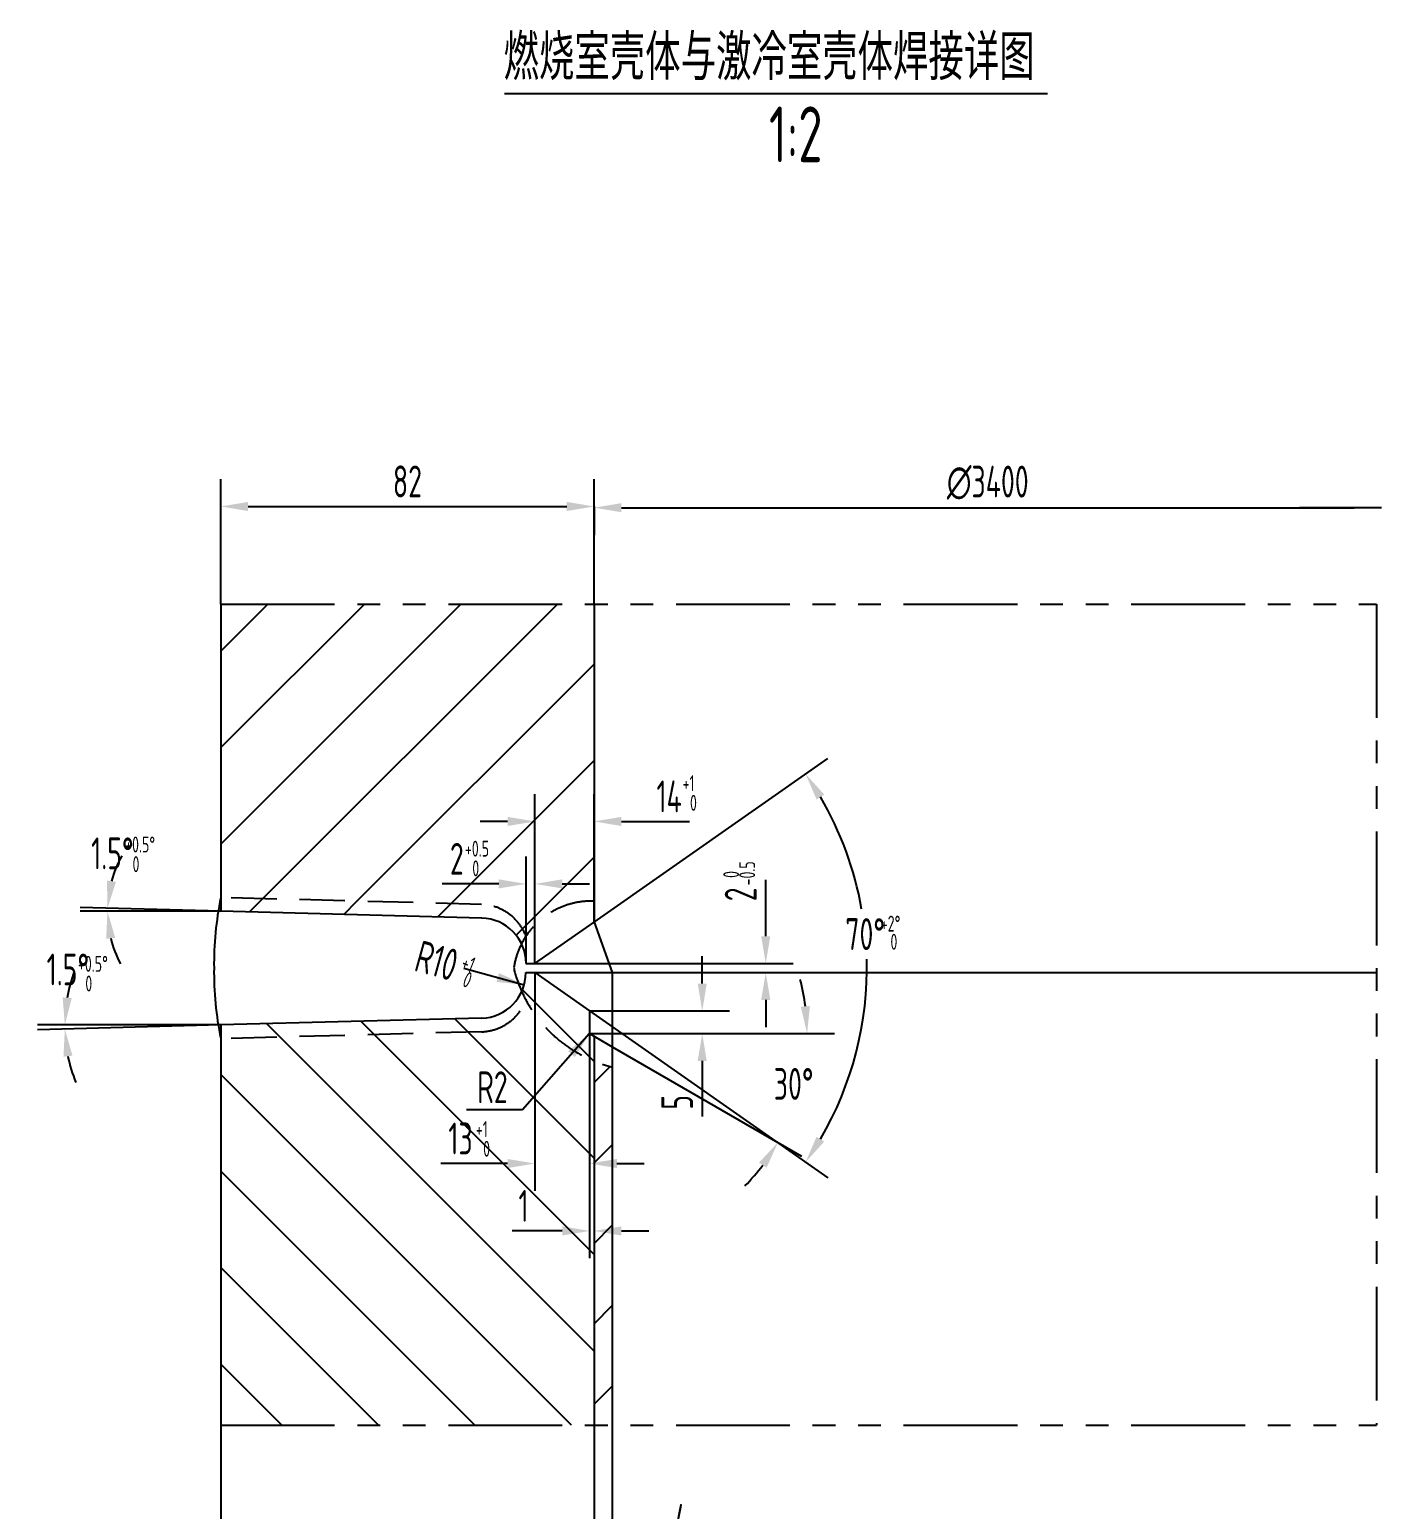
# Model space of a CAD drawing. Extents: x -2 to 23782, y -2 to 16822.
# Drawn here: x 9273 to 12242, y 5686 to 8937 of the extents above; entities that cross this region are included whole.
import ezdxf

# ---------------------------------------------------------------- set-up
doc = ezdxf.new("R2010")
doc.units = 0
doc.header["$LTSCALE"] = 200
doc.header["$MEASUREMENT"] = 0
doc.linetypes.add('F', pattern=[0.75, 0.5, -0.25])
doc.linetypes.add('K', pattern=[2.5, 1.25, -0.25, 0.25, -0.25, 0.25, -0.25])
doc.layers.get('0').update_dxf_attribs({"linetype": 'CONTINUOUS'})
doc.layers.get('DEFPOINTS').update_dxf_attribs({"linetype": 'CONTINUOUS'})
for name, color, linetype in [('01', 7, 'CONTINUOUS'), ('04', 2, 'F'), ('07', 6, 'K'), ('08', 1, 'CONTINUOUS'), ('11', 3, 'CONTINUOUS')]:
    doc.layers.add(name, color=color, linetype=linetype)
doc.styles.get("Standard").update_dxf_attribs({"font": 'isocp.shx', "width": 0.707, "bigfont": 'intecad.shx'})
doc.dimstyles.new('INTE', dxfattribs={"dimscale": 20, "dimtxt": 3.5, "dimasz": 3, "dimexe": 3, "dimexo": 0, "dimgap": 1, "dimtad": 1, "dimdec": 3, "dimdsep": 46, "dimtxsty": 'Standard', "dimcen": 0, "dimclrd": 1, "dimclre": 1, "dimclrt": 3, "dimaunit": 1, "dimadec": 0, "dimazin": 0, "dimtfac": 1, "dimtdec": 4, "dimtofl": 0, "dimtmove": 0, "dimatfit": 0, "dimfxl": 0, "dimtzin": 0, "dimarcsym": 0})
doc.dimstyles.new('INTE$2', dxfattribs={"dimscale": 20, "dimtxt": 3.5, "dimasz": 3, "dimexe": 3, "dimexo": 0, "dimgap": 1, "dimtad": 1, "dimtih": 1, "dimtoh": 1, "dimdec": 3, "dimdsep": 46, "dimtxsty": 'Standard', "dimcen": 0, "dimclrd": 1, "dimclre": 1, "dimclrt": 3, "dimaunit": 1, "dimadec": 3, "dimazin": 0, "dimtfac": 1, "dimtdec": 4, "dimtofl": 0, "dimtmove": 0, "dimatfit": 0, "dimfxl": 0, "dimtzin": 0, "dimarcsym": 0})
doc.dimstyles.new('INTE_LIN_LIN3', dxfattribs={"dimscale": 20, "dimtxt": 3.5, "dimasz": 3, "dimexe": 3, "dimexo": 0, "dimgap": 1, "dimtad": 1, "dimtih": 1, "dimdec": 3, "dimdsep": 46, "dimtxsty": 'Standard', "dimblk2": 'INTE_DIM_BLK', "dimsah": 1, "dimcen": 0, "dimse2": 1, "dimclrd": 1, "dimclre": 1, "dimclrt": 3, "dimadec": 0, "dimazin": 0, "dimtfac": 1, "dimtdec": 4, "dimtofl": 0, "dimtmove": 0, "dimatfit": 0, "dimfxl": 0, "dimtzin": 0, "dimarcsym": 0})

# ---------------------------------------------------------------- blocks, each defined once
blk = doc.blocks.new('*D321')
at = {"color": 1, "linetype": 'ByBlock'}
for p, q in [((10593.6, 6731.1), (11040.8, 6731.1)), ((10552.9, 6702.2), (10968.7, 6462.1))]:
    blk.add_line(p, q, dxfattribs=at)
for start, end in [(7.1987, 14.3975), (315.6025, 322.8013)]:
    blk.add_arc((10502.9, 6731.1), 477.9, start, end, dxfattribs=at)
for points in [[(10987, 6791.6), (10967.1, 6790.3), (10980.8, 6731.1)], [(10875.2, 6447.7), (10891.9, 6436.6), (10916.8, 6492.1)]]:
    blk.add_solid(points, dxfattribs=at)
at = {"layer": 'DEFPOINTS', "color": 0, "linetype": 'ByBlock'}
for p in [(10502.9, 6731.1), (10502.9, 6731.1), (10593.6, 6731.1), (10552.9, 6702.2), (10973.5, 6648.1)]:
    blk.add_point(p, dxfattribs=at)
at = {"color": 3, "linetype": 'ByBlock', "insert": (10951.3, 6620.7), "char_height": 70, "attachment_point": 5}
blk.add_mtext('30°', dxfattribs=at)
blk = doc.blocks.new('*D322')
at = {"color": 1, "linetype": 'ByBlock'}
for p, q in [((10750.5, 6841.1), (10750.5, 6901.1)), ((10593.6, 6781.1), (10810.5, 6781.1)), ((10593.6, 6731.1), (10810.5, 6731.1)), ((10750.5, 6671.1), (10750.5, 6549.2))]:
    blk.add_line(p, q, dxfattribs=at)
for points in [[(10740.5, 6841.1), (10760.5, 6841.1), (10750.5, 6781.1)], [(10740.5, 6671.1), (10760.5, 6671.1), (10750.5, 6731.1)]]:
    blk.add_solid(points, dxfattribs=at)
at = {"layer": 'DEFPOINTS', "color": 0, "linetype": 'ByBlock'}
for p in [(10593.6, 6781.1), (10593.6, 6731.1), (10750.5, 6731.1)]:
    blk.add_point(p, dxfattribs=at)
at = {"color": 3, "linetype": 'ByBlock', "insert": (10695.5, 6580.2), "char_height": 70, "attachment_point": 5, "rotation": 90}
blk.add_mtext('5', dxfattribs=at)
blk = doc.blocks.new('*D323')
at = {"color": 1, "linetype": 'ByBlock'}
for p, q in [((10502.9, 6731.1), (10502.9, 6237.6)), ((10512.9, 6725.3), (10512.9, 6237.6)), ((10442.9, 6297.6), (10333, 6297.6)), ((10572.9, 6297.6), (10632.9, 6297.6))]:
    blk.add_line(p, q, dxfattribs=at)
for points in [[(10442.9, 6307.6), (10442.9, 6287.6), (10502.9, 6297.6)], [(10572.9, 6307.6), (10572.9, 6287.6), (10512.9, 6297.6)]]:
    blk.add_solid(points, dxfattribs=at)
at = {"layer": 'DEFPOINTS', "color": 0, "linetype": 'ByBlock'}
for p in [(10502.9, 6731.1), (10512.9, 6725.3), (10502.9, 6297.6)]:
    blk.add_point(p, dxfattribs=at)
at = {"color": 3, "linetype": 'ByBlock', "insert": (10358, 6352.6), "char_height": 70, "attachment_point": 5}
blk.add_mtext('1', dxfattribs=at)
blk = doc.blocks.new('*D324')
at = {"color": 1, "linetype": 'ByBlock'}
for p, q in [((10890, 6945.1), (10890, 7069.1)), ((10382.9, 6885.1), (10950, 6885.1)), ((10382.9, 6865.1), (10950, 6865.1)), ((10890, 6805.1), (10890, 6745.1))]:
    blk.add_line(p, q, dxfattribs=at)
for points in [[(10880, 6945.1), (10900, 6945.1), (10890, 6885.1)], [(10880, 6805.1), (10900, 6805.1), (10890, 6865.1)]]:
    blk.add_solid(points, dxfattribs=at)
at = {"layer": 'DEFPOINTS', "color": 0, "linetype": 'ByBlock'}
for p in [(10382.9, 6885.1), (10382.9, 6865.1), (10890, 6885.1)]:
    blk.add_point(p, dxfattribs=at)
at = {"color": 3, "linetype": 'ByBlock', "insert": (10835, 7037.1), "char_height": 70, "attachment_point": 5, "rotation": 90}
blk.add_mtext('2', dxfattribs=at)
blk = doc.blocks.new('*D325')
at = {"color": 1, "linetype": 'ByBlock'}
for p, q in [((10382.9, 6865.1), (10382.9, 6385.7)), ((10502.9, 6731.1), (10502.9, 6385.7)), ((10322.9, 6445.7), (10176.3, 6445.7)), ((10562.9, 6445.7), (10622.9, 6445.7))]:
    blk.add_line(p, q, dxfattribs=at)
for points in [[(10322.9, 6455.7), (10322.9, 6435.7), (10382.9, 6445.7)], [(10562.9, 6455.7), (10562.9, 6435.7), (10502.9, 6445.7)]]:
    blk.add_solid(points, dxfattribs=at)
at = {"layer": 'DEFPOINTS', "color": 0, "linetype": 'ByBlock'}
for p in [(10382.9, 6865.1), (10502.9, 6731.1), (10382.9, 6445.7)]:
    blk.add_point(p, dxfattribs=at)
at = {"color": 3, "linetype": 'ByBlock', "insert": (10219.6, 6500.7), "char_height": 70, "attachment_point": 5}
blk.add_mtext('13', dxfattribs=at)
blk = doc.blocks.new('*D327')
at = {"color": 1, "linetype": 'ByBlock'}
for p, q in [((10382.9, 6885.1), (10382.9, 7257.3)), ((10512.9, 6976.1), (10512.9, 7257.3)), ((10322.9, 7197.3), (10262.9, 7197.3)), ((10572.9, 7197.3), (10722.4, 7197.3))]:
    blk.add_line(p, q, dxfattribs=at)
for points in [[(10322.9, 7207.3), (10322.9, 7187.3), (10382.9, 7197.3)], [(10572.9, 7207.3), (10572.9, 7187.3), (10512.9, 7197.3)]]:
    blk.add_solid(points, dxfattribs=at)
at = {"layer": 'DEFPOINTS', "color": 0, "linetype": 'ByBlock'}
for p in [(10512.9, 7197.3), (10512.9, 6976.1), (10382.9, 6885.1)]:
    blk.add_point(p, dxfattribs=at)
at = {"color": 3, "linetype": 'ByBlock', "insert": (10677.7, 7252.3), "char_height": 70, "attachment_point": 5}
blk.add_mtext('14', dxfattribs=at)
blk = doc.blocks.new('*D328')
at = {"color": 1, "linetype": 'ByBlock'}
for p, q in [((10512.9, 6976.1), (11026.7, 7335.9)), ((10502.9, 6781.1), (11026.7, 6414.3))]:
    blk.add_line(p, q, dxfattribs=at)
for start, end in [(10.0504, 30.3743), (329.6257, 1.5208)]:
    blk.add_arc((10368.7, 6875.1), 743.4, start, end, dxfattribs=at)
for points in [[(11001.6, 7245.6), (11018.4, 7256.4), (10977.6, 7301.5)], [(11018.4, 6493.8), (11001.6, 6504.6), (10977.6, 6448.7)]]:
    blk.add_solid(points, dxfattribs=at)
at = {"layer": 'DEFPOINTS', "color": 0, "linetype": 'ByBlock'}
for p in [(10512.9, 6976.1), (10382.9, 6885.1), (10382.9, 6865.1), (10502.9, 6781.1), (11096.7, 6724.8)]:
    blk.add_point(p, dxfattribs=at)
at = {"color": 3, "linetype": 'ByBlock', "insert": (11108.3, 6949.8), "char_height": 70, "attachment_point": 5}
blk.add_mtext('70°', dxfattribs=at)
blk = doc.blocks.new('*D329')
at = {"color": 1, "linetype": 'ByBlock'}
for p, q in [((10363.5, 6885.1), (10363.5, 7120.1)), ((10382.9, 6885.1), (10382.9, 7120.1)), ((10303.5, 7060.1), (10179.4, 7060.1)), ((10442.9, 7060.1), (10502.9, 7060.1))]:
    blk.add_line(p, q, dxfattribs=at)
for points in [[(10303.5, 7070.1), (10303.5, 7050.1), (10363.5, 7060.1)], [(10442.9, 7070.1), (10442.9, 7050.1), (10382.9, 7060.1)]]:
    blk.add_solid(points, dxfattribs=at)
at = {"layer": 'DEFPOINTS', "color": 0, "linetype": 'ByBlock'}
for p in [(10363.5, 7060.1), (10363.5, 6885.1), (10382.9, 6885.1)]:
    blk.add_point(p, dxfattribs=at)
at = {"color": 3, "linetype": 'ByBlock', "insert": (10211.4, 7115.1), "char_height": 70, "attachment_point": 5}
blk.add_mtext('2', dxfattribs=at)
blk = doc.blocks.new('*D330')
at = {"color": 1, "linetype": 'ByBlock'}
for p, q in [((9536.7, 7000.1), (9383.9, 7000.1)), ((9692.9, 7000.1), (9384, 7008.2))]:
    blk.add_line(p, q, dxfattribs=at)
for start, end in [(150.8265, 164.6633), (193.8367, 207.6735)]:
    blk.add_arc((9692.9, 7000.1), 249.1, start, end, dxfattribs=at)
for points in [[(9462.6, 7064.5), (9442.9, 7067.4), (9444, 7006.6)], [(9441.2, 6939.3), (9461, 6941.7), (9443.9, 7000.1)]]:
    blk.add_solid(points, dxfattribs=at)
at = {"layer": 'DEFPOINTS', "color": 0, "linetype": 'ByBlock'}
for p in [(9443.9, 7002.2), (9536.7, 7000.1), (9692.9, 7000.1), (9692.9, 7000.1), (10265.6, 6985.1)]:
    blk.add_point(p, dxfattribs=at)
at = {"color": 3, "linetype": 'ByBlock', "insert": (9454.6, 7127.2), "char_height": 70, "attachment_point": 5}
blk.add_mtext('1.5°', dxfattribs=at)
blk = doc.blocks.new('*D331')
at = {"color": 1, "linetype": 'ByBlock'}
for p, q in [((9503.4, 6750.1), (9290.3, 6750.1)), ((9692.9, 6750.1), (9290.4, 6739.6))]:
    blk.add_line(p, q, dxfattribs=at)
for start, end in [(159.9102, 169.9551), (191.5449, 201.5898)]:
    blk.add_arc((9692.9, 6750.1), 342.7, start, end, dxfattribs=at)
for points in [[(9365.5, 6809), (9345.6, 6810.8), (9350.3, 6750.1)], [(9347.3, 6680.4), (9367.1, 6682.7), (9350.4, 6741.2)]]:
    blk.add_solid(points, dxfattribs=at)
at = {"layer": 'DEFPOINTS', "color": 0, "linetype": 'ByBlock'}
for p in [(10265.6, 6765.1), (9350.3, 6744.2), (9503.4, 6750.1), (9692.9, 6750.1), (9692.9, 6750.1)]:
    blk.add_point(p, dxfattribs=at)
at = {"color": 3, "linetype": 'ByBlock', "insert": (9356.9, 6872.1), "char_height": 70, "attachment_point": 5}
blk.add_mtext('1.5°', dxfattribs=at)
blk = doc.blocks.new('*D332')
at = {"color": 1, "linetype": 'ByBlock'}
for p, q in [((10512.9, 5871), (10512.9, 5547.9)), ((10552.9, 5871), (10552.9, 5547.9)), ((10452.9, 5607.9), (10392.9, 5607.9)), ((10612.9, 5607.9), (10737.7, 5607.9))]:
    blk.add_line(p, q, dxfattribs=at)
for points in [[(10452.9, 5617.9), (10452.9, 5597.9), (10512.9, 5607.9)], [(10612.9, 5617.9), (10612.9, 5597.9), (10552.9, 5607.9)]]:
    blk.add_solid(points, dxfattribs=at)
at = {"layer": 'DEFPOINTS', "color": 0, "linetype": 'ByBlock'}
for p in [(10512.9, 5871), (10552.9, 5871), (10552.9, 5607.9)]:
    blk.add_point(p, dxfattribs=at)
at = {"color": 3, "linetype": 'ByBlock', "insert": (10705.3, 5662.9), "char_height": 70, "attachment_point": 5}
blk.add_mtext('4', dxfattribs=at)
blk = doc.blocks.new('*D333')
at = {"color": 1, "linetype": 'ByBlock'}
for p, q in [((9692.9, 5871), (9692.9, 5305.7)), ((10552.9, 5871), (10552.9, 5305.7)), ((10492.9, 5365.7), (9752.9, 5365.7))]:
    blk.add_line(p, q, dxfattribs=at)
for points in [[(9752.9, 5375.7), (9752.9, 5355.7), (9692.9, 5365.7)], [(10492.9, 5375.7), (10492.9, 5355.7), (10552.9, 5365.7)]]:
    blk.add_solid(points, dxfattribs=at)
at = {"layer": 'DEFPOINTS', "color": 0, "linetype": 'ByBlock'}
for p in [(9692.9, 5871), (10552.9, 5871), (9692.9, 5365.7)]:
    blk.add_point(p, dxfattribs=at)
at = {"color": 3, "linetype": 'ByBlock', "insert": (10122.9, 5420.7), "char_height": 70, "attachment_point": 5}
blk.add_mtext('82+4', dxfattribs=at)
blk = doc.blocks.new('*D334')
at = {"color": 1, "linetype": 'ByBlock'}
for p, q in [((9692.9, 7675), (9692.9, 7949.3)), ((10512.9, 7675), (10512.9, 7949.3)), ((9752.9, 7889.3), (10452.9, 7889.3))]:
    blk.add_line(p, q, dxfattribs=at)
for points in [[(9752.9, 7899.3), (9752.9, 7879.3), (9692.9, 7889.3)], [(10452.9, 7899.3), (10452.9, 7879.3), (10512.9, 7889.3)]]:
    blk.add_solid(points, dxfattribs=at)
at = {"layer": 'DEFPOINTS', "color": 0, "linetype": 'ByBlock'}
for p in [(10512.9, 7889.3), (9692.9, 7675), (10512.9, 7675)]:
    blk.add_point(p, dxfattribs=at)
at = {"color": 3, "linetype": 'ByBlock', "insert": (10102.9, 7944.3), "char_height": 70, "attachment_point": 5}
blk.add_mtext('82', dxfattribs=at)
blk = doc.blocks.new('INTE_DIM_BLK')
at = {"layer": '08'}
blk.add_line((0, 0), (-3, 0), dxfattribs=at)
blk = doc.blocks.new('*D361')
at = {"color": 1, "linetype": 'ByBlock'}
for p, q in [((10512.9, 7889.3), (10512.9, 7826.6)), ((10572.9, 7886.6), (12182.4, 7886.6))]:
    blk.add_line(p, q, dxfattribs=at)
blk.add_solid([(10572.9, 7896.6), (10572.9, 7876.6), (10512.9, 7886.6)], dxfattribs=at)
at = {"layer": 'DEFPOINTS', "color": 0, "linetype": 'ByBlock'}
for p in [(10512.9, 7889.3), (12242.4, 7886.6), (12242.4, 7867.2)]:
    blk.add_point(p, dxfattribs=at)
at = {"color": 1, "linetype": 'ByBlock', "xscale": 60, "yscale": 60, "zscale": 60}
blk.add_blockref('INTE_DIM_BLK', (12242.4, 7886.6), dxfattribs=at)
at = {"color": 3, "linetype": 'ByBlock', "insert": (11377.7, 7941.6), "char_height": 70, "attachment_point": 5}
blk.add_mtext('∅3400', dxfattribs=at)
blk = doc.blocks.new('*D369')
at = {"color": 1, "linetype": 'ByBlock'}
blk.add_line((10227, 6875), (10359.3, 6838.5), dxfattribs=at)
blk.add_solid([(10304.2, 6864.1), (10298.8, 6844.8), (10359.3, 6838.5)], dxfattribs=at)
at = {"layer": 'DEFPOINTS', "color": 0, "linetype": 'ByBlock'}
for p in [(10262.9, 6865.1), (10359.3, 6838.5)]:
    blk.add_point(p, dxfattribs=at)
at = {"color": 3, "linetype": 'ByBlock', "insert": (10167.1, 6891.5), "char_height": 70, "attachment_point": 5, "rotation": 344.5934}
blk.add_mtext('R10', dxfattribs=at)

msp = doc.modelspace()

# ---------------------------------------------------------------- hatches: boundary and pattern name
at = {"layer": '08'}
h = msp.add_hatch(dxfattribs=at)
h.set_pattern_fill('ANSI31', color=256, scale=1200, style=0)
h.paths.add_polyline_path([(9692.9377, 7674.9862), (9692.9377, 7030.064), (10263.7231, 7015.1174, -0.305315909), (10363.4611, 6945.346, -0.259915308), (10512.9377, 7022.1423), (10512.9377, 7674.9862)])
h.paths.add_polyline_path([(9692.9377, 7030.064), (9692.9377, 7000.064), (10266.0788, 6985.0557, -0.281018338), (10353.5577, 6928.479, -0.028360198), (10363.4611, 6945.346, 0.300724146), (10265.5554, 7015.0694)])
h.paths.add_polyline_path([(10353.5577, 6928.479, -0.112639865), (10363.4611, 6885.1037), (10382.9377, 6885.1037), (10512.9377, 6976.1307), (10512.9377, 7022.1423, 0.290416236)])
h.paths.add_polyline_path([(10181.936, 7167.5809), (10240.9611, 7167.5809), (10240.9611, 7062.5672), (10181.936, 7062.5672)], flags=24)
h.paths.add_polyline_path([(10224.6759, 7112.0367), (10294.1471, 7112.0367), (10294.1471, 7161.482), (10224.6759, 7161.482)], flags=24)
h.paths.add_polyline_path([(10241.1353, 7070.567), (10266.8361, 7070.567), (10266.8361, 7117.8583), (10241.1353, 7117.8583)], flags=24)
h = msp.add_hatch(dxfattribs=at)
h.set_pattern_fill('ANSI31', color=256, scale=1200, angle=90, style=0)
h.paths.add_polyline_path([(10512.9377, 6670.8134, -0.174371032), (10363.4468, 6804.8244, -0.305216405), (10263.7231, 6735.09), (9692.9377, 6720.1435), (9692.9377, 5870.9614), (10512.9377, 5870.9614)])
h.paths.add_polyline_path([(10265.5554, 6735.138, 0.300624896), (10363.4468, 6804.8244, -0.017908454), (10354.0393, 6823.8666, -0.287435566), (10265.5554, 6765.138), (9692.9377, 6750.1435), (9692.9377, 6720.1435)])
h.paths.add_polyline_path([(10512.9377, 6670.8134), (10512.9377, 6725.3053), (10502.9377, 6731.0788), (10502.9377, 6781.0788), (10382.9377, 6865.1037), (10362.9377, 6865.1037, -0.106665581), (10354.0393, 6823.8666, 0.017908454), (10363.4468, 6804.8244, 0.000240283), (10363.4844, 6804.9221, -0.000240283), (10363.4468, 6804.8244, 0.174371032)])
h.paths.add_polyline_path([(10512.9377, 6670.8134, 0.035501173), (10552.9377, 6657.7968), (10552.9377, 6702.2113), (10512.9377, 6725.3053)])
h.paths.add_polyline_path([(10335.5397, 6405.1209), (10380.4377, 6405.1209), (10380.4377, 6300.1209), (10335.5397, 6300.1209)], flags=24)
h.paths.add_polyline_path([(10178.8468, 6553.2377), (10260.4377, 6553.2377), (10260.4377, 6448.2377), (10178.8468, 6448.2377)], flags=24)
h.paths.add_polyline_path([(10246.8395, 6565.2727), (10342.4567, 6565.2727), (10342.4567, 6665.0434), (10246.8395, 6665.0434)], flags=24)
h.paths.add_polyline_path([(10248.941, 6497.7578), (10286.9615, 6497.7578), (10286.9615, 6545.0078), (10248.941, 6545.0078)], flags=24)
h.paths.add_polyline_path([(10265.0345, 6454.4724), (10290.7353, 6454.4724), (10290.7353, 6501.7637), (10265.0345, 6501.7637)], flags=24)
h = msp.add_hatch(dxfattribs=at)
h.set_pattern_fill('ANSI31', color=256, scale=1000, style=0)
h.paths.add_polyline_path([(10552.9377, 6657.7968, -0.035501173), (10512.9377, 6670.8134), (10512.9377, 5870.9614), (10552.9377, 5870.9614)])

# ---------------------------------------------------------------- linework, layer by layer
at = {"layer": '01'}
for p, q in [((9692.9377, 7674.9862), (9692.9377, 7000.064)), ((10512.9377, 7674.9862), (10512.9377, 6976.1307)), ((10265.5554, 6985.0694), (9692.9377, 7000.064)), ((10382.9377, 6885.1037), (10512.9377, 6976.1307)), ((10512.9377, 6976.1307), (10552.9377, 6865.1037)), ((10362.9377, 6885.1037), (10382.9377, 6885.1037)), ((10362.9377, 6865.1037), (10382.9377, 6865.1037)), ((10362.9377, 6865.1037), (10382.9377, 6865.1037)), ((10362.9377, 6865.1037), (10382.9377, 6865.1037)), ((10382.9377, 6865.1037), (10502.9377, 6781.0788)), ((10552.9377, 6865.1037), (10552.9377, 5870.9614)), ((10552.9377, 6865.1037), (12231.607, 6865.1037)), ((10265.5554, 6765.138), (9692.9377, 6750.1435)), ((10502.9377, 6781.0788), (10502.9377, 6731.0788)), ((9692.9377, 6750.1435), (9692.9377, 5870.9614)), ((10502.9377, 6731.0788), (10552.9377, 6702.2113)), ((10512.9377, 6725.3053), (10512.9377, 5870.9614))]:
    msp.add_line(p, q, dxfattribs=at)
for centre, radius, start, end in [((10385.8869, 6885.1037), 707.9492, 168.184502, 180.8093474), ((10263.4611, 6885.09), 100, 360, 88.5), ((10385.8869, 6865.1037), 707.9492, 179.1906526, 191.815498), ((10262.9377, 6865.1037), 100, 271.5, 0)]:
    msp.add_arc(centre, radius, start, end, dxfattribs=at)
at = {"layer": '04'}
for p, q in [((10265.5554, 7015.0694), (9692.9377, 7030.064)), ((10265.5554, 6735.138), (9692.9377, 6720.1435))]:
    msp.add_line(p, q, dxfattribs=at)
for centre, radius, start, end in [((10261.7872, 6906.1768), 108.9578, 21.0688689, 88.0180743), ((10507.0759, 6849.6826), 172.5593, 88.0532994, 171.5284666), ((10624.4852, 6945.6309), 296.5932, 193.7562032, 256.0407933), ((10261.7872, 6844.0306), 108.9578, 271.9819257, 338.9311311)]:
    msp.add_arc(centre, radius, start, end, dxfattribs=at)
at = {"layer": '07'}
for p, q in [((9692.9377, 7674.9862), (12231.607, 7674.9862)), ((12231.607, 7674.9862), (12231.607, 5870.9614)), ((9692.9377, 5870.9614), (12231.607, 5870.9614))]:
    msp.add_line(p, q, dxfattribs=at)
at = {"layer": '08'}
for p, q in [((10316.4464, 8796.5791), (11509.2653, 8796.5791)), ((9692.9377, 7000.064), (9536.7011, 7000.064)), ((10502.9377, 6781.0788), (10593.6455, 6781.0788)), ((9692.9377, 6750.1435), (9503.3995, 6750.1435)), ((10502.9377, 6731.0788), (10593.6455, 6731.0788))]:
    msp.add_line(p, q, dxfattribs=at)

# ---------------------------------------------------------------- texts
at = {"layer": '08', "width": 0.707}
for s, height, p in [('+1', 35, (10707.4394, 7263.8897)), ('0', 35, (10723.5594, 7220.625)), ('+0.5%%d', 35, (9482.8297, 7129.1583)), ('+0.5', 35, (10229.205, 7119.9774)), ('0', 35, (9498.9497, 7085.8936)), ('0', 35, (10245.325, 7076.7126)), ('+2%%d', 35, (11142.7455, 6955.2948)), ('0', 35, (11163.8747, 6915.4231)), ('+0.5%%d', 35, (9379.1575, 6866.9574)), ('0', 35, (9395.2775, 6823.6927)), ('R2', 70, (10256.0444, 6578.4012)), ('+1', 35, (10253.1042, 6503.8828)), ('0', 35, (10269.2242, 6460.6181))]:
    msp.add_text(s, height=height, dxfattribs=at).set_placement(p)
for s, rotation, p in [('-0.5', 90, (10866.7172, 7056.7487)), ('0', 90, (10831.5918, 7073.2181)), ('+1', 338.3746804, (10218.133, 6873.6252)), ('0', 338.3746804, (10221.4141, 6836.0821))]:
    msp.add_text(s, height=35, rotation=rotation, dxfattribs=at).set_placement(p)
at = {"layer": '11', "width": 0.707}
for s, height, p in [('燃烧室壳体与激冷室壳体焊接详图', 100, (10314.1001, 8825.9902)), ('1:2', 122.5, (10897.1661, 8645.6951))]:
    msp.add_text(s, height=height, dxfattribs=at).set_placement(p)

# ---------------------------------------------------------------- dimensions: what is measured, and where the dimension line sits
at = {"layer": '08'}
for base, p1, p2, text, picture, middle in [((10512.9377, 7889.278), (9692.9377, 7674.9862), (10512.9377, 7674.9862), '82', '*D334', (10102.9377, 7944.2849)), ((10512.9377, 7197.3001), (10382.9377, 6885.1037), (10512.9377, 6976.1307), '14', '*D327', (10677.6827, 7252.3001)), ((10363.4611, 7060.0672), (10382.9377, 6885.1037), (10363.4611, 6885.09), '2', '*D329', (10211.4485, 7115.074)), ((10382.9377, 6445.7377), (10502.9377, 6731.0788), (10382.9377, 6865.1037), '13', '*D325', (10219.6422, 6500.7377)), ((10502.9377, 6297.6209), (10512.9377, 6725.3053), (10502.9377, 6731.0788), '1', '*D323', (10357.9887, 6352.6209)), ((9692.9377, 5365.6883), (10552.9377, 5870.9614), (9692.9377, 5870.9614), '82+4', '*D333', (10122.9377, 5420.6952)), ((10552.9377, 5607.8537), (10512.9377, 5870.9614), (10552.9377, 5870.9614), '4', '*D332', (10705.3102, 5662.8537))]:
    dim = msp.add_linear_dim(base=base, p1=p1, p2=p2, text=text, dimstyle='INTE', dxfattribs=at)
    dim.commit()
    dim.dimension.update_dxf_attribs({"geometry": picture, "text_midpoint": middle})
dim = msp.add_linear_dim(base=(12242.3895, 7886.6223), p1=(10512.9377, 7889.278), p2=(12242.3895, 7867.2065), text='%%c3400', dimstyle='INTE_LIN_LIN3', override={"dimpost": '%%c<>'}, dxfattribs=at)
dim.commit()
dim.dimension.update_dxf_attribs({"geometry": '*D361', "text_midpoint": (11377.6636, 7941.6223)})
for base, line1, line2, text, picture, middle in [((11096.6775, 6724.7794), ((10382.9377, 6865.1037), (10502.9377, 6781.0788)), ((10382.9377, 6885.1037), (10512.9377, 6976.1307)), '70%%d', '*D328', (11108.2695, 6949.8334)), ((9443.8917, 7002.2374), ((9692.9377, 7000.064), (9536.7011, 7000.064)), ((10265.5554, 6985.0694), (9692.9377, 7000.064)), '1.5%%d', '*D330', (9454.5573, 7072.1987)), ((9350.3128, 6744.1629), ((10265.5554, 6765.138), (9692.9377, 6750.1435)), ((9692.9377, 6750.1435), (9503.3995, 6750.1435)), '1.5%%d', '*D331', (9356.8727, 6817.1354)), ((10973.5401, 6648.0989), ((10502.9377, 6731.0788), (10552.9377, 6702.2113)), ((10502.9377, 6731.0788), (10593.6455, 6731.0788)), '30%%d', '*D321', (10951.283, 6565.7344))]:
    dim = msp.add_angular_dim_2l(base=base, line1=line1, line2=line2, text=text, dimstyle='INTE$2', override={"dimazin": 2}, dxfattribs=at)
    dim.commit()
    dim.dimension.update_dxf_attribs({"geometry": picture, "text_midpoint": middle, "dimtype": 162})
for base, p1, p2, text, picture, middle in [((10890.0005, 6885.1037), (10382.9377, 6865.1037), (10382.9377, 6885.1037), '2', '*D324', (10834.9936, 7037.1162)), ((10750.5303, 6731.0788), (10593.6455, 6781.0788), (10593.6455, 6731.0788), '5', '*D322', (10695.5303, 6580.1558))]:
    dim = msp.add_linear_dim(base=base, p1=p1, p2=p2, angle=90, text=text, dimstyle='INTE', dxfattribs=at)
    dim.commit()
    dim.dimension.update_dxf_attribs({"geometry": picture, "text_midpoint": middle})
dim = msp.add_radius_dim(center=(10262.9377, 6865.1037), mpoint=(10359.3442, 6838.537), text='R10', dimstyle='INTE_LIN_LIN3', override={"dimtih": 0, "dimpost": '', "dimsah": 0, "dimse2": 0, "dimtmove": 1, "dimatfit": 3}, dxfattribs=at)
dim.commit()
dim.dimension.update_dxf_attribs({"geometry": '*D369', "text_midpoint": (10167.1025, 6891.5131), "dimtype": 164})

# ---------------------------------------------------------------- leaders
at = {"layer": '08', "color": 1}
msp.add_leader([(10502.9377, 6731.0788), (10355.3642, 6563.6233), (10232.7994, 6563.6233)], dimstyle='INTE', dxfattribs=at)

doc.saveas('drawing.dxf')
